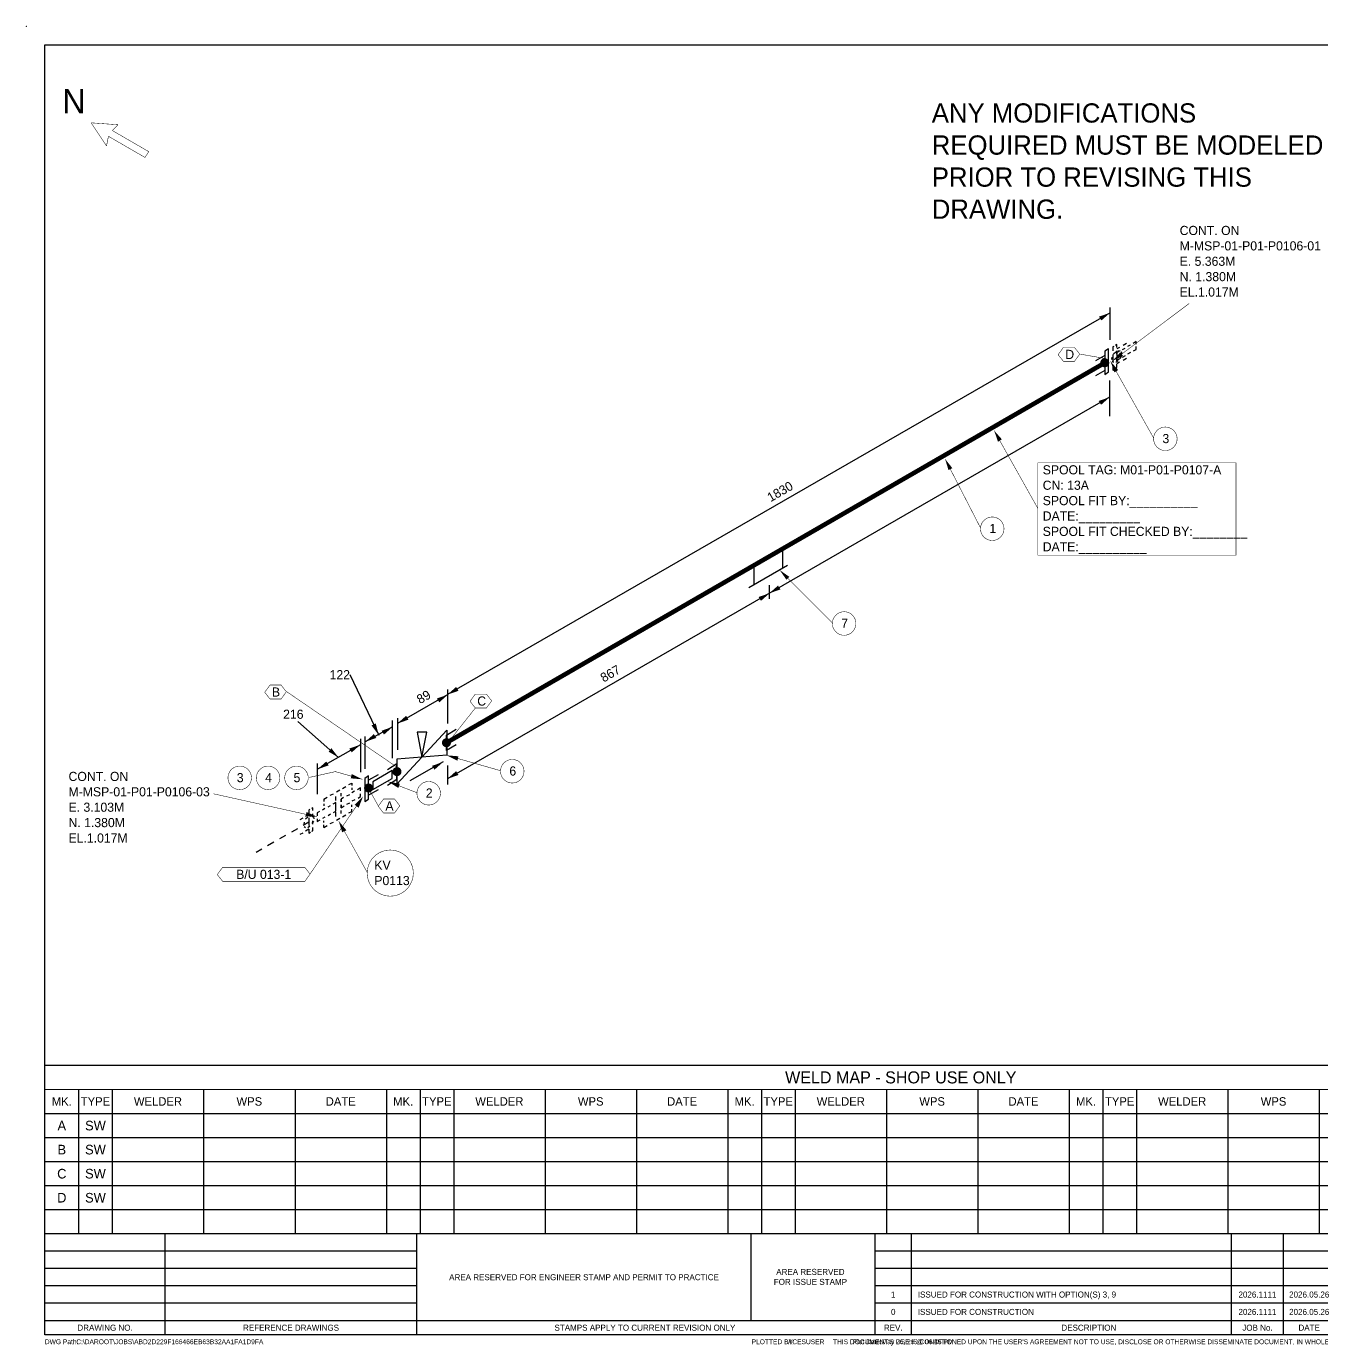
# Model space of a CAD drawing. Extents: x -4 to 435, y -3 to 272.
# Drawn here: x -3.9 to 265.5, y -2.3 to 272.1 of the extents above; entities that cross this region are included whole.
import ezdxf
from ezdxf.enums import TextEntityAlignment as Align

# ---------------------------------------------------------------- set-up
doc = ezdxf.new("R2010")
doc.units = 0
doc.header["$LTSCALE"] = 10
doc.layers.get('0').update_dxf_attribs({"lineweight": 0})
for name, color, linetype in [('BOM', 7, 'Continuous'), ('DIMENSION', 2, 'Continuous'), ('INTERNAL', 3, 'Continuous'), ('PIPE', 7, 'Continuous'), ('TEXT2', 40, 'Continuous'), ('Title Block', 255, 'Continuous'), ('TITLE BLOCK-TEXT', 12, 'Continuous'), ('WELDS', 7, 'Continuous')]:
    doc.layers.add(name, color=color, linetype=linetype)
doc.styles.add('framdcn', font='', dxfattribs={"height": 2.5})
doc.styles.add('HmNote', font='hm.shx')
doc.styles.add('Scovan Standard', font='', dxfattribs={"height": 2.5})
doc.styles.get("Standard").update_dxf_attribs({"font": ''})
doc.styles.get('framdcn').set_extended_font_data('Franklin Gothic Medium Cond')
doc.styles.get('Scovan Standard').set_extended_font_data('Franklin Gothic Medium Cond')
doc.styles.get('Standard').set_extended_font_data('Franklin Gothic Medium Cond')

# ---------------------------------------------------------------- blocks, each defined once
blk = doc.blocks.new('block1')
at = {"layer": 'TEXT2'}
blk.add_hatch(color=256, dxfattribs=at).paths.add_polyline_path([(0, 0), (-2.4, 0.1), (-2.2, 1)])
at = {"layer": 'TEXT2', "linetype": 'ByBlock', "const_width": 0.1, "flags": 128}
blk.add_lwpolyline([(-21.6, 4.8), (0, 0)], dxfattribs=at)
blk = doc.blocks.new('block2')
at = {"layer": 'TEXT2', "style": 'framdcn'}
for s, p in [('E. 3.103M', (0, 0)), ('N. 1.380M', (0, -3.2)), ('EL.1.017M', (0, -6.4))]:
    blk.add_text(s, height=1.9, dxfattribs=at).set_placement(p)
blk = doc.blocks.new('block3')
at = {"layer": 'TEXT2'}
blk.add_hatch(color=256, dxfattribs=at).paths.add_polyline_path([(0, 0), (1.6, -1.9), (0.7, -2.3)])
at = {"layer": 'TEXT2', "linetype": 'ByBlock', "const_width": 0.1, "flags": 128}
blk.add_lwpolyline([(6, -10.8), (0, 0)], dxfattribs=at)
blk = doc.blocks.new('block4')
at = {"layer": 'TEXT2', "style": 'framdcn'}
for s, p in [('KV', (0, 0)), ('P0113', (0, -3.2))]:
    blk.add_text(s, height=1.9, dxfattribs=at).set_placement(p)
blk = doc.blocks.new('block5')
at = {"layer": 'TEXT2'}
blk.add_hatch(color=256, dxfattribs=at).paths.add_polyline_path([(0, 0), (-2.4, 0.2), (-2.2, 1.1)])
at = {"layer": 'TEXT2', "linetype": 'ByBlock', "const_width": 0.1, "flags": 128}
blk.add_lwpolyline([(-5.6, 1.6), (0, 0)], dxfattribs=at)
blk = doc.blocks.new('block6')
at = {"layer": 'TEXT2'}
blk.add_hatch(color=256, dxfattribs=at).paths.add_polyline_path([(0, 0), (2.4, -0.4), (2.1, -1.3)])
at = {"layer": 'TEXT2', "linetype": 'ByBlock', "const_width": 0.1, "flags": 128}
blk.add_lwpolyline([(6, -2.3), (0, 0)], dxfattribs=at)
blk = doc.blocks.new('block7')
at = {"layer": 'TEXT2'}
blk.add_hatch(color=256, dxfattribs=at).paths.add_polyline_path([(0, 0), (2.4, -0.2), (2.2, -1.1)])
at = {"layer": 'TEXT2', "linetype": 'ByBlock', "const_width": 0.1, "flags": 128}
blk.add_lwpolyline([(11.2, -3.2), (0, 0)], dxfattribs=at)
blk = doc.blocks.new('block8')
at = {"layer": 'TEXT2'}
blk.add_hatch(color=256, dxfattribs=at).paths.add_polyline_path([(0, 0), (2, -1.4), (1.4, -2)])
at = {"layer": 'TEXT2', "linetype": 'ByBlock', "const_width": 0.1, "flags": 128}
blk.add_lwpolyline([(11, -11), (0, 0)], dxfattribs=at)
blk = doc.blocks.new('block9')
at = {"layer": 'TEXT2'}
blk.add_hatch(color=256, dxfattribs=at).paths.add_polyline_path([(0, 0), (1.5, -1.9), (0.7, -2.3)])
at = {"layer": 'TEXT2', "linetype": 'ByBlock', "const_width": 0.1, "flags": 128}
blk.add_lwpolyline([(7.4, -14.4), (0, 0)], dxfattribs=at)
blk = doc.blocks.new('block10')
at = {"layer": 'TEXT2'}
blk.add_hatch(color=256, dxfattribs=at).paths.add_polyline_path([(0, 0), (1.6, -1.8), (0.8, -2.3)])
at = {"layer": 'TEXT2', "linetype": 'ByBlock', "const_width": 0.1, "flags": 128}
blk.add_lwpolyline([(9.1, -16.2), (0, 0)], dxfattribs=at)
blk = doc.blocks.new('block12')
at = {"layer": 'TEXT2'}
blk.add_hatch(color=256, dxfattribs=at).paths.add_polyline_path([(0, 0), (1.6, -1.8), (0.8, -2.3)])
at = {"layer": 'TEXT2', "linetype": 'ByBlock', "const_width": 0.1, "flags": 128}
blk.add_lwpolyline([(9, -16), (0, 0)], dxfattribs=at)
blk = doc.blocks.new('block13')
at = {"layer": 'TEXT2'}
blk.add_hatch(color=256, dxfattribs=at).paths.add_polyline_path([(0, 0), (2.4, -0.1), (2.2, -1)])
at = {"layer": 'TEXT2', "linetype": 'ByBlock', "const_width": 0.1, "flags": 128}
blk.add_lwpolyline([(19.3, -4.8), (0, 0)], dxfattribs=at)
blk = doc.blocks.new('block14')
at = {"layer": 'TEXT2', "style": 'framdcn'}
for s, p in [('E. 5.363M', (0, 0)), ('N. 1.380M', (0, -3.2)), ('EL.1.017M', (0, -6.4))]:
    blk.add_text(s, height=1.9, dxfattribs=at).set_placement(p)
blk = doc.blocks.new('block15')
at = {"layer": 'PIPE', "flags": 128}
for points in [[(2.7, 5.5), (3.4, 5.8)], [(4, 6.2), (4.7, 6.6)], [(5, 5.3), (5, 5.9)], [(5.3, 6.9), (6, 7.3)], [(6.7, 5.6), (6.1, 5.3)], [(6.6, 7.7), (7.2, 8)], [(7.2, 8), (7.2, 7.5)], [(7.2, 7), (7.2, 6.6)], [(7.8, 6.3), (7.2, 6)], [(9, 7), (8.4, 6.6)], [(9, 6.4), (9, 7)], [(9, 5.2), (9, 5.8)], [(1.4, 4.7), (2.1, 5.1)], [(1.4, 4.7), (1.4, 4.2)], [(1.4, 3.7), (1.4, 3.3)], [(2.7, 3.3), (2.2, 3)], [(3.9, 4), (3.3, 3.6)], [(3.9, 4.4), (3.9, 5.2)], [(3.9, 3.4), (3.9, 4)], [(3.9, 2.8), (3.9, 3.6)], [(3.9, 2.2), (3.9, 2.8)], [(5.5, 5), (5, 4.7)], [(5, 4.1), (5, 4.7)], [(5, 4.7), (5, 4.1)], [(5, 2.9), (5, 3.5)], [(5, 3.5), (5, 2.9)], [(5, 2.9), (5.6, 3.3)], [(6.2, 3.6), (6.8, 3.9)], [(7.2, 3.1), (7.2, 3.5)], [(7.3, 4.3), (7.9, 4.6)], [(8.5, 4.9), (9, 5.2)], [(0.5, 2.1), (0, 1.8)], [(0, 1.8), (0, 1.2)], [(0, 0.6), (0, 0)], [(0, 0), (0.6, 0.4)], [(1.6, 2.7), (1.1, 2.4)], [(1.2, 0.7), (1.7, 1)], [(1.4, -0.2), (1.4, 0.2)], [(2.3, 1.3), (2.8, 1.6)], [(3.4, 1.9), (3.9, 2.2)], [(3.9, 1.1), (3.9, 2)], [(4, 0.3), (4.7, 0.7)], [(5, 1.7), (5, 2.3)], [(5.3, 1), (6, 1.4)], [(6.6, 1.8), (7.2, 2.1)], [(7.2, 2.1), (7.2, 2.6)], [(1.4, -1.2), (1.4, -0.7)], [(1.4, -1.2), (2.1, -0.8)], [(2.7, -0.4), (3.4, -0.1)]]:
    blk.add_lwpolyline(points, dxfattribs=at)
at = {"flags": 1}
for tag in ['Tag', 'UCI', 'Pipe Ref', 'Description', 'Key']:
    blk.add_attdef(tag, (0, 0), '', height=1, dxfattribs=at)
blk = doc.blocks.new('block16')
at = {"layer": 'PIPE', "linetype": 'ByBlock', "flags": 128}
for points in [[(0.8, 2.9), (0, 2.4)], [(2.8, 3.1), (0.8, 2)], [(0.8, -1.9), (0.8, 2.9)], [(0, 2.4), (0, 0)], [(0, 0), (0, -2.4)], [(2.8, 0), (0.8, -1.1)], [(0, -2.4), (0.8, -1.9)]]:
    blk.add_lwpolyline(points, dxfattribs=at)
at = {"flags": 1}
for tag in ['Tag', 'UCI', 'Pipe Ref', 'Description', 'Key']:
    blk.add_attdef(tag, (0, 0), '', height=1, dxfattribs=at)
blk = doc.blocks.new('block17')
at = {"layer": 'PIPE', "linetype": 'ByBlock', "flags": 128}
for points in [[(4, 3.1), (0, 0.8)], [(4, 1.5), (4, 3.1)], [(0, -0.8), (4, 1.5)], [(0, 0.8), (0, 0)], [(0, 0), (0, -0.8)]]:
    blk.add_lwpolyline(points, dxfattribs=at)
at = {"flags": 1}
for tag in ['Tag', 'UCI', 'Pipe Ref', 'Description', 'Key']:
    blk.add_attdef(tag, (0, 0), '', height=1, dxfattribs=at)
blk = doc.blocks.new('block18')
at = {"layer": 'PIPE', "linetype": 'ByBlock', "flags": 128}
for points in [[(12.3, 7.2), (14.3, 8.4)], [(2, -3), (12.4, 8.2)], [(6.2, 7.8), (7.2, 2.6)], [(8.2, 7.8), (6.2, 7.8)], [(7.2, 2.6), (8.2, 7.8)], [(12.3, 4), (12.3, 7.2)], [(12.4, 8.2), (12.4, 3)], [(12.4, 3), (2, 2.2)], [(14.3, 5.2), (12.3, 4)], [(2, 1.2), (0, 0)], [(2, 2.2), (2, -0.4)], [(2, -2), (2, 1.2)], [(0, -3.2), (2, -2)], [(2, -0.4), (2, -3)]]:
    blk.add_lwpolyline(points, dxfattribs=at)
at = {"flags": 1}
for tag in ['Tag', 'UCI', 'Pipe Ref', 'Description', 'Key']:
    blk.add_attdef(tag, (0, 0), '', height=1, dxfattribs=at)
blk = doc.blocks.new('block19')
at = {"layer": 'PIPE', "linetype": 'ByBlock', "const_width": 0.95, "flags": 128}
for points in [[(136.9, 79), (66.9, 38.6)], [(66.9, 38.6), (0, 0)]]:
    blk.add_lwpolyline(points, dxfattribs=at)
at = {"flags": 1}
for tag in ['Tag', 'UCI', 'Pipe Ref', 'Description', 'Key']:
    blk.add_attdef(tag, (0, 0), '', height=1, dxfattribs=at)
blk = doc.blocks.new('block20')
at = {"layer": 'PIPE', "linetype": 'ByBlock', "flags": 128}
for points in [[(-1, 3.5), (-1, -0.5)], [(-8, -4.6), (0, 0)], [(-7, 0), (-7, -4)]]:
    blk.add_lwpolyline(points, dxfattribs=at)
at = {"flags": 1}
for tag in ['Tag', 'UCI', 'Pipe Ref', 'Description', 'Key']:
    blk.add_attdef(tag, (0, 0), '', height=1, dxfattribs=at)
blk = doc.blocks.new('block21')
at = {"layer": 'PIPE', "linetype": 'ByBlock', "flags": 128}
for points in [[(0.8, 2.9), (0, 2.4)], [(0.8, -1.9), (0.8, 2.9)], [(0, 1.5), (-1.9, 0.4)], [(0, 2.4), (0, 0)], [(0, 0), (0, -2.4)], [(0, -1.6), (-1.9, -2.7)], [(0, -2.4), (0.8, -1.9)]]:
    blk.add_lwpolyline(points, dxfattribs=at)
at = {"flags": 1}
for tag in ['Tag', 'UCI', 'Pipe Ref', 'Description', 'Key']:
    blk.add_attdef(tag, (0, 0), '', height=1, dxfattribs=at)
blk = doc.blocks.new('block22')
at = {"layer": 'WELDS'}
h = blk.add_hatch(color=256, dxfattribs=at)
edge = h.paths.add_edge_path(flags=0)
edge.add_arc((0, 0), 0.95, 0, 360)
at = {"flags": 1}
for tag in ['Tag', 'UCI', 'Pipe Ref', 'Description', 'Key']:
    blk.add_attdef(tag, (0, 0), '', height=1, dxfattribs=at)
blk = doc.blocks.new('block23')
at = {"layer": 'WELDS'}
h = blk.add_hatch(color=256, dxfattribs=at)
edge = h.paths.add_edge_path(flags=0)
edge.add_arc((0, 0), 0.95, 0, 360)
at = {"flags": 1}
for tag in ['Tag', 'UCI', 'Pipe Ref', 'Description', 'Key']:
    blk.add_attdef(tag, (0, 0), '', height=1, dxfattribs=at)
blk = doc.blocks.new('block24')
at = {"layer": 'WELDS'}
h = blk.add_hatch(color=256, dxfattribs=at)
edge = h.paths.add_edge_path(flags=0)
edge.add_arc((0, 0), 0.95, 0, 360)
at = {"flags": 1}
for tag in ['Tag', 'UCI', 'Pipe Ref', 'Description', 'Key']:
    blk.add_attdef(tag, (0, 0), '', height=1, dxfattribs=at)
blk = doc.blocks.new('block25')
at = {"layer": 'WELDS'}
h = blk.add_hatch(color=256, dxfattribs=at)
edge = h.paths.add_edge_path(flags=0)
edge.add_arc((0, 0), 0.95, 0, 360)
at = {"flags": 1}
for tag in ['Tag', 'UCI', 'Pipe Ref', 'Description', 'Key']:
    blk.add_attdef(tag, (0, 0), '', height=1, dxfattribs=at)
blk = doc.blocks.new('tt-sv-iso-db')
at = {"lineweight": 0}
blk.add_line((-421.89, -217.17), (-65.94, -217.17), dxfattribs=at)
for p, q in [((-414.89, -217.17), (-414.89, -247.17)), ((-407.89, -217.17), (-407.89, -247.17)), ((-388.89, -217.17), (-388.89, -247.17)), ((-369.89, -217.17), (-369.89, -247.17)), ((-350.89, -217.17), (-350.89, -247.17)), ((-343.89, -217.17), (-343.89, -247.17)), ((-336.89, -217.17), (-336.89, -247.17)), ((-317.89, -217.17), (-317.89, -247.17)), ((-298.89, -217.17), (-298.89, -247.17)), ((-279.89, -217.17), (-279.89, -247.17)), ((-272.89, -217.17), (-272.89, -247.17)), ((-265.89, -217.17), (-265.89, -247.17)), ((-246.89, -217.17), (-246.89, -247.17)), ((-227.89, -217.17), (-227.89, -247.17)), ((-208.89, -217.17), (-208.89, -247.17)), ((-201.89, -217.17), (-201.89, -247.17)), ((-194.89, -217.17), (-194.89, -247.17)), ((-175.89, -217.17), (-175.89, -247.17)), ((-156.89, -217.17), (-156.89, -247.17)), ((-421.89, -222.17), (-65.94, -222.17)), ((-421.89, -227.17), (-65.94, -227.17)), ((-421.89, -232.17), (-65.94, -232.17)), ((-421.89, -237.17), (-65.94, -237.17)), ((-421.89, -242.17), (-65.94, -242.17))]:
    blk.add_line(p, q)
at = {"color": 255}
blk.add_lwpolyline([(0, -212.17), (-421.89, -212.17)], dxfattribs=at)
at = {"layer": 'BOM', "color": 3, "style": 'framdcn'}
blk.add_text('WELD MAP - SHOP USE ONLY', height=2.5, dxfattribs=at).set_placement((-243.91, -214.67), align=Align.MIDDLE_CENTER)
at = {"layer": 'BOM', "style": 'framdcn'}
for s, p in [('MK.', (-418.39, -219.67)), ('TYPE', (-411.39, -219.67)), ('WELDER', (-398.39, -219.67)), ('WPS', (-379.39, -219.67)), ('DATE', (-360.39, -219.67)), ('MK.', (-347.39, -219.67)), ('TYPE', (-340.39, -219.67)), ('WELDER', (-327.39, -219.67)), ('WPS', (-308.39, -219.67)), ('DATE', (-289.39, -219.67)), ('MK.', (-276.39, -219.67)), ('TYPE', (-269.39, -219.67)), ('WELDER', (-256.39, -219.67)), ('WPS', (-237.39, -219.67)), ('DATE', (-218.39, -219.67)), ('MK.', (-205.39, -219.67)), ('TYPE', (-198.39, -219.67)), ('WELDER', (-185.39, -219.67)), ('WPS', (-166.39, -219.67))]:
    blk.add_text(s, height=1.75, dxfattribs=at).set_placement(p, align=Align.MIDDLE_CENTER)
at = {"layer": 'DEFPOINTS', "color": 1, "insert": (-196.72, -12.14), "char_height": 4, "width": 81.4864, "attachment_point": 2, "style": 'HmNote'}
blk.add_mtext('\\pxql;ANY MODIFICATIONS REQUIRED MUST BE MODELED PRIOR TO REVISING THIS DRAWING.', dxfattribs=at)
at = {"layer": 'TITLE BLOCK-TEXT', "color": 210, "style": 'Scovan Standard'}
for tag, p in [('CN', (-57.69, -221.76)), ('MOD_NO', (-41.21, -221.76)), ('INSULATION', (-49.45, -229.02)), ('PAINT', (-16.49, -229.02)), ('LN', (-32.97, -236.28)), ('CLIENTDWGNO', (-32.97, -243.54))]:
    blk.add_attdef(tag, text='', height=2, dxfattribs=at).set_placement(p, align=Align.MIDDLE_CENTER)
at = {"layer": 'TITLE BLOCK-TEXT', "color": 210, "lineweight": 30, "flags": 104}
blk.add_attdef('WPS', text='', height=2, dxfattribs=at).set_placement((-16.43, -221.76), align=Align.MIDDLE_CENTER)
blk = doc.blocks.new('PADX-TBD')
blk.add_point((-7.73, 544.1))
at = {"layer": 'DEFPOINTS', "color": 9}
blk.add_line((293.73, 5.9), (293.73, 42.04), dxfattribs=at)
at = {"layer": 'Title Block', "color": 255}
for p, q in [((0, 536.37), (843.77, 536.37)), ((0, 0), (0, 536.37)), ((843.77, 42.04), (0, 42.04)), ((154.7, 0), (154.7, 42.04)), ((345.33, 0), (345.33, 42.04)), ((0, 5.9), (574.82, 5.9)), ((843.77, 0), (0, 0))]:
    blk.add_line(p, q, dxfattribs=at)
at = {"layer": 'Title Block', "color": 9}
for p, q in [((50, 0), (50, 42.04)), ((360.35, 0), (360.35, 42.04)), ((493.57, 0), (493.57, 42.04)), ((515.08, 0), (515.08, 42.04)), ((154.7, 34.81), (0, 34.81)), ((574.82, 34.81), (345.33, 34.81)), ((154.7, 27.58), (0, 27.58)), ((574.82, 27.58), (345.33, 27.58)), ((154.7, 20.35), (0, 20.35)), ((574.82, 20.35), (345.33, 20.35)), ((154.7, 13.13), (0, 13.13)), ((574.82, 13.13), (345.33, 13.13))]:
    blk.add_line(p, q, dxfattribs=at)
at = {"layer": 'DEFPOINTS', "color": 9, "style": 'Scovan Standard'}
blk.add_text('AREA RESERVED FOR ENGINEER STAMP AND PERMIT TO PRACTICE', height=2.5, dxfattribs=at).set_placement((224.21, 23.95), align=Align.MIDDLE_CENTER)
at = {"layer": 'DEFPOINTS', "color": 9, "insert": (336.43, 27.42), "char_height": 2.5, "attachment_point": 3, "style": 'Scovan Standard'}
blk.add_mtext_dynamic_manual_height_columns('\\pxqc;AREA RESERVED FOR ISSUE STAMP', width=36.1208, gutter_width=12.5, heights=[0], dxfattribs=at)
at = {"layer": 'TITLE BLOCK-TEXT', "color": 7, "style": 'Scovan Standard'}
for s, p in [('DRAWING NO.', (25, 2.95)), ('REFERENCE DRAWINGS', (102.35, 2.95)), ('REV.', (352.84, 2.95)), ('DESCRIPTION', (434.19, 2.95)), ('JOB No.', (504.32, 2.95)), ('DATE', (525.83, 2.95))]:
    blk.add_text(s, height=2.5, dxfattribs=at).set_placement(p, align=Align.MIDDLE)
blk.add_text('STAMPS APPLY TO CURRENT REVISION ONLY ', height=2.5, dxfattribs=at).set_placement((250.01, 2.95), align=Align.MIDDLE_CENTER)
at = {"layer": 'TITLE BLOCK-TEXT', "color": 12, "style": 'Scovan Standard'}
for s, p in [('DWG Path:', (-0.06, -2.9)), ('PLOTTED BY:', (293.91, -2.9)), ('Plot Date:', (335.98, -2.9))]:
    blk.add_text(s, height=2, dxfattribs=at).set_placement(p, align=Align.MIDDLE_LEFT)
blk.add_text("THIS DOCUMENT'S USE IS CONDITIONED UPON THE USER'S AGREEMENT NOT TO USE, DISCLOSE OR OTHERWISE DISSEMINATE DOCUMENT, IN WHOLE OR IN PART, FOR ANY PURPOSE EXCEPT AS SPECIFICALLY INTENDED BY SCOVAN INC. ANY PRINTED VERSION OF THIS DOCUMENT IS A COPY AND IS NOT A REPRESENTATION OF THE ORIGINALLY AUTHENTICATED DOCUMENT.", height=2, dxfattribs=at).set_placement((843.77, -2.9), align=Align.MIDDLE_RIGHT)
at = {"layer": 'TITLE BLOCK-TEXT', "color": 12, "style": 'Scovan Standard', "flags": 8}
for tag, p in [('REF_5', (25, 38.42)), ('REV_5', (352.84, 38.42)), ('PROJECT5', (504.32, 38.42)), ('DATE5', (525.83, 38.42)), ('BY5', (542.96, 38.42)), ('CHK5', (555.71, 38.42)), ('PE5', (568.45, 38.42)), ('REF_4', (25, 31.19)), ('REV_4', (352.84, 31.19)), ('PROJECT4', (504.32, 31.19)), ('DATE4', (525.83, 31.19)), ('BY4', (542.96, 31.19)), ('CHK4', (555.71, 31.19)), ('PE4', (568.45, 31.19)), ('REF_3', (25, 23.97)), ('REV_3', (352.84, 23.97)), ('PROJECT3', (504.32, 23.97)), ('DATE3', (525.83, 23.97)), ('BY3', (542.96, 23.97)), ('CHK3', (555.71, 23.97)), ('PE3', (568.45, 23.97)), ('REF_2', (25, 16.74)), ('REV_2', (352.84, 16.74)), ('PROJECT2', (504.32, 16.74)), ('DATE2', (525.83, 16.74)), ('BY2', (542.96, 16.74)), ('CHK2', (555.71, 16.74)), ('PE2', (568.45, 16.74)), ('REF_1', (25, 9.51)), ('REV_1', (352.84, 9.51)), ('PROJECT1', (504.32, 9.51)), ('DATE1', (525.83, 9.51)), ('BY1', (542.96, 9.51)), ('CHK1', (555.71, 9.51)), ('PE1', (568.45, 9.51))]:
    blk.add_attdef(tag, text='', height=2.5, dxfattribs=at).set_placement(p, align=Align.MIDDLE_CENTER)
for tag, height, p in [('REF_5_DESC', 2.5, (52.27, 38.42)), ('REV_5_DESC', 2.5, (363.04, 38.42)), ('REF_4_DESC', 2.5, (52.27, 31.19)), ('REV_4_DESC', 2.5, (363.04, 31.19)), ('REF_3_DESC', 2.5, (52.27, 23.97)), ('REV_3_DESC', 2.5, (363.04, 23.97)), ('REF_2_DESC', 2.5, (52.27, 16.74)), ('REV_2_DESC', 2.5, (363.04, 16.74)), ('REF_1_DESC', 2.5, (52.27, 9.51)), ('REV_1_DESC', 2.5, (363.04, 9.51)), ('PATH', 2, (13, -2.9)), ('USER_PLOTTED', 2, (309, -2.9)), ('PLOT_DATE', 2, (348, -2.9))]:
    blk.add_attdef(tag, text='', height=height, dxfattribs=at).set_placement(p, align=Align.MIDDLE_LEFT)
at = {"layer": 'TITLE BLOCK-TEXT', "color": 12, "style": 'Scovan Standard'}
for tag, p in [('TITLE1', (747.45, 37.28)), ('LSD', (747.45, 31.28)), ('TITLE2', (747.45, 25.28)), ('TITLE3', (747.45, 19.28)), ('CLIENTDRAWINGNO', (686.57, 5.99)), ('RN', (838.5, 5.99))]:
    blk.add_attdef(tag, text='', height=4, dxfattribs=at).set_placement(p, align=Align.MIDDLE_CENTER)
at = {"layer": 'TITLE BLOCK-TEXT', "color": 210, "style": 'Scovan Standard', "flags": 8}
blk.add_attdef('DWGNO', text='', height=4, dxfattribs=at).set_placement((777.51, 5.99), align=Align.MIDDLE_CENTER)

msp = doc.modelspace()

# ---------------------------------------------------------------- hatches: boundary and pattern name
at = {"layer": 'DIMENSION'}
for points in [[(221.5, 212.5), (219.7, 210.9), (219.2, 211.7)], [(221.43, 194.96), (219.63, 193.36), (219.13, 194.16)], [(150.7, 154.2), (148.9, 152.6), (148.4, 153.4)], [(150.65, 154.18), (152.45, 155.78), (152.95, 154.98)], [(83.7, 133.1), (85.5, 134.7), (86, 133.9)], [(83.8, 133.1), (82, 131.5), (81.5, 132.3)], [(69.4, 124.7), (67.9, 126.7), (68.8, 127.1)], [(72.3, 126.4), (70.5, 124.8), (70, 125.6)], [(73.3, 127.1), (75.1, 128.7), (75.6, 127.9)], [(66.6, 123.3), (68.4, 124.9), (68.9, 124.1)], [(61.06, 120.02), (58.99, 121.25), (59.56, 121.97)], [(65.6, 122.7), (63.8, 121.1), (63.3, 121.9)], [(56.7, 117.6), (58.5, 119.2), (59, 118.4)], [(83.7, 115.6), (85.5, 117.2), (86, 116.4)]]:
    msp.add_hatch(color=256, dxfattribs=at).paths.add_polyline_path(points)
at = {"layer": 'INTERNAL'}
msp.add_hatch(color=256, dxfattribs=at).paths.add_polyline_path([(66.13, 111.89), (65.23, 109.59), (64.43, 110.19)])
at = {"layer": 'TEXT2'}
msp.add_hatch(color=256, dxfattribs=at).paths.add_polyline_path([(82.8, 119.1), (81, 117.5), (80.5, 118.3)])

# ---------------------------------------------------------------- linework, layer by layer
at = {"layer": 'DIMENSION', "linetype": 'ByBlock', "flags": 128}
for points in [[(221.5, 212.5), (83.7, 133.1)], [(221.5, 206.9), (221.5, 213.6)], [(221.4, 198.4), (221.4, 190.98)], [(221.4, 194.93), (83.7, 115.6)], [(150.6, 155.9), (150.6, 153)], [(63.4, 137.3), (69.4, 124.7)], [(83.8, 133.1), (73.3, 127.1)], [(83.8, 127.1), (83.8, 134.2)], [(52.59, 127.53), (61.06, 120.02)], [(72.3, 126.4), (66.6, 123.3)], [(72.3, 119.9), (72.3, 127.7)], [(73.4, 121.6), (73.4, 128.2)], [(65.7, 117), (65.7, 123.9)], [(66.6, 117.7), (66.6, 124.4)], [(65.6, 122.7), (56.7, 117.6)], [(56.7, 112.4), (56.7, 118.8)], [(83.7, 118.4), (83.7, 114.4)]]:
    msp.add_lwpolyline(points, dxfattribs=at)
at = {"layer": 'INTERNAL', "linetype": 'ByBlock', "const_width": 0.1, "flags": 128}
msp.add_lwpolyline([(55.13, 95.81), (65.93, 111.63)], dxfattribs=at)
msp.add_lwpolyline([(36.94, 94.29), (35.84, 95.69), (36.94, 97.19), (54.04, 97.19), (55.14, 95.79), (54.04, 94.29)], close=True, dxfattribs=at)
at = {"layer": 'PIPE', "linetype": 'ByBlock', "flags": 128}
for points in [[(222.9, 205.9), (222.6, 205.7)], [(222.9, 205.3), (222.9, 205.9)], [(224.9, 206.1), (224.2, 205.7)], [(225.7, 205.8), (225.1, 205.5)], [(226.9, 206.5), (226.3, 206.1)], [(226.9, 206), (226.9, 206.5)], [(221.9, 203.3), (221.8, 202.8)], [(222.3, 205.5), (222.1, 205.4)], [(222.1, 205.4), (222.1, 204.6)], [(222.1, 203.8), (222.1, 203)], [(222.1, 203), (222.1, 202.2)], [(222.7, 204.3), (222.2, 203.9)], [(223.5, 205.3), (222.9, 205)], [(222.9, 203.9), (222.9, 204.6)], [(223.4, 204.5), (222.9, 204.2)], [(222.9, 204.2), (222.9, 203.4)], [(222.9, 203.4), (222.9, 202.6)], [(222.9, 202.5), (222.9, 203.2)], [(222.9, 202.6), (223.5, 203)], [(223.6, 204.6), (223.1, 204.5)], [(223.6, 203), (223.9, 203.5)], [(224, 204), (223.9, 204.4)], [(224.6, 205.1), (224, 204.8)], [(224.1, 203.3), (224.7, 203.6)], [(224.9, 203), (224.2, 202.6)], [(225.2, 204), (225.8, 204.3)], [(226.4, 204.6), (226.9, 204.9)], [(226.9, 204.9), (226.9, 205.5)], [(221.9, 202.4), (222.2, 202.2)], [(222.1, 201.4), (222.1, 200.6)], [(222.1, 200.6), (222.4, 200.8)], [(222.7, 202.2), (223.1, 202.5)], [(222.7, 201), (222.9, 201.1)], [(223.5, 202.2), (222.9, 201.9)], [(222.9, 201.1), (222.9, 201.8)], [(53.6, 107.4), (53, 107.1)], [(54.9, 108.2), (54.2, 107.8)], [(54.7, 107.6), (54.2, 107.2)], [(55.1, 109.2), (54.9, 109.1)], [(54.9, 109.1), (54.9, 108.3)], [(54.9, 107.5), (54.9, 106.7)], [(55.6, 107.9), (55.1, 107.8)], [(55.7, 109.6), (55.4, 109.4)], [(55.7, 109), (55.7, 109.6)], [(55.7, 107.6), (55.7, 108.3)], [(56, 107.3), (55.9, 107.7)], [(52.5, 105.2), (51.3, 104.5)], [(53.6, 104.3), (53, 104)], [(54.9, 106.6), (53.7, 105.9)], [(53.9, 106.6), (53.8, 106.1)], [(53.9, 105.7), (54.2, 105.5)], [(54.9, 105.1), (54.2, 104.7)], [(54.7, 105.5), (55.1, 105.8)], [(54.9, 106.7), (54.9, 105.9)], [(54.9, 105.1), (54.9, 104.3)], [(54.9, 104.3), (55.2, 104.5)], [(55.5, 104.7), (55.7, 104.8)], [(55.6, 106.3), (55.9, 106.8)], [(55.7, 106.2), (55.7, 106.9)], [(55.7, 104.8), (55.7, 105.5)], [(47.6, 102.4), (46.3, 101.7)], [(50, 103.8), (48.8, 103.1)], [(45.1, 101), (43.9, 100.3)]]:
    msp.add_lwpolyline(points, dxfattribs=at)
at = {"layer": 'TEXT2', "linetype": 'ByBlock', "const_width": 0.1, "flags": 128}
for points in [[(12.8, 247.2), (9.6, 252)], [(9.6, 252), (15.2, 251.6)], [(15.2, 251.6), (14, 250.4)], [(14, 250.4), (21.6, 246)], [(13.2, 249.2), (12.8, 247.2)], [(20.8, 244.8), (13.2, 249.2)], [(21.6, 246), (20.8, 244.8)], [(215.3, 203.9), (220.5, 203)], [(50.3, 133.7), (73.1, 118.1)], [(89.5, 130.32), (83.7, 123)], [(55, 115.9), (60.4, 117.1)], [(69.3, 110), (67.3, 113.6)]]:
    msp.add_lwpolyline(points, dxfattribs=at)
at = {"layer": 'TEXT2', "color": 20, "linetype": 'ByBlock', "const_width": 0.1, "flags": 128}
for points in [[(211.8, 202.4), (210.7, 203.8), (211.8, 205.3), (214.1, 205.3), (215.2, 203.9), (214.1, 202.4)], [(46.8, 132.2), (45.7, 133.6), (46.8, 135.1), (49.1, 135.1), (50.2, 133.7), (49.1, 132.2)], [(89.5, 130.32), (88.4, 131.72), (89.5, 133.22), (91.8, 133.22), (92.9, 131.82), (91.8, 130.32)], [(70.4, 108.5), (69.3, 109.9), (70.4, 111.4), (72.7, 111.4), (73.8, 110), (72.7, 108.5)]]:
    msp.add_lwpolyline(points, close=True, dxfattribs=at)
at = {"layer": 'TEXT2', "linetype": 'ByBlock', "const_width": 0.1, "flags": 128}
for points in [[(235.41, 185.87), (235.3, 185.46), (235.12, 185.07), (234.88, 184.73), (234.57, 184.42), (234.22, 184.18), (233.84, 184), (233.43, 183.89), (233, 183.85), (232.57, 183.89), (232.16, 184), (231.78, 184.18), (231.43, 184.42), (231.12, 184.73), (230.88, 185.07), (230.7, 185.46), (230.59, 185.87), (230.55, 186.3), (230.59, 186.73), (230.7, 187.14), (230.88, 187.53), (231.12, 187.87), (231.43, 188.18), (231.78, 188.42), (232.16, 188.6), (232.57, 188.71), (233, 188.75), (233.43, 188.71), (233.84, 188.6), (234.22, 188.42), (234.57, 188.18), (234.88, 187.87), (235.12, 187.53), (235.3, 187.14), (235.41, 186.73), (235.45, 186.3)], [(206.5, 162.1), (206.5, 181.3), (247.7, 181.3), (247.7, 162.1)], [(199.41, 167.17), (199.3, 166.76), (199.12, 166.38), (198.88, 166.03), (198.57, 165.72), (198.22, 165.48), (197.84, 165.3), (197.43, 165.19), (197, 165.15), (196.57, 165.19), (196.16, 165.3), (195.78, 165.48), (195.43, 165.72), (195.12, 166.03), (194.88, 166.38), (194.7, 166.76), (194.59, 167.17), (194.55, 167.6), (194.59, 168.03), (194.7, 168.44), (194.88, 168.82), (195.12, 169.17), (195.43, 169.48), (195.78, 169.72), (196.16, 169.9), (196.57, 170.01), (197, 170.05), (197.43, 170.01), (197.84, 169.9), (198.22, 169.72), (198.57, 169.48), (198.88, 169.17), (199.12, 168.82), (199.3, 168.44), (199.41, 168.03), (199.45, 167.6)], [(168.61, 147.47), (168.5, 147.06), (168.32, 146.67), (168.08, 146.32), (167.78, 146.02), (167.43, 145.78), (167.04, 145.6), (166.63, 145.48), (166.2, 145.45), (165.78, 145.48), (165.36, 145.6), (164.98, 145.78), (164.63, 146.02), (164.32, 146.32), (164.08, 146.67), (163.9, 147.06), (163.79, 147.47), (163.75, 147.9), (163.79, 148.32), (163.9, 148.74), (164.08, 149.12), (164.32, 149.47), (164.63, 149.77), (164.98, 150.02), (165.36, 150.2), (165.78, 150.31), (166.2, 150.35), (166.63, 150.31), (167.04, 150.2), (167.43, 150.02), (167.78, 149.77), (168.08, 149.47), (168.32, 149.12), (168.5, 148.74), (168.61, 148.32), (168.65, 147.9)], [(42.91, 115.37), (42.8, 114.96), (42.62, 114.58), (42.38, 114.23), (42.07, 113.92), (41.73, 113.68), (41.34, 113.5), (40.93, 113.39), (40.5, 113.35), (40.07, 113.39), (39.66, 113.5), (39.27, 113.68), (38.93, 113.92), (38.62, 114.23), (38.38, 114.58), (38.2, 114.96), (38.09, 115.37), (38.05, 115.8), (38.09, 116.23), (38.2, 116.64), (38.38, 117.03), (38.62, 117.37), (38.93, 117.68), (39.27, 117.92), (39.66, 118.1), (40.07, 118.21), (40.5, 118.25), (40.93, 118.21), (41.34, 118.1), (41.73, 117.92), (42.07, 117.68), (42.38, 117.37), (42.62, 117.03), (42.8, 116.64), (42.91, 116.23), (42.95, 115.8)], [(48.81, 115.37), (48.7, 114.96), (48.52, 114.58), (48.28, 114.23), (47.97, 113.92), (47.62, 113.68), (47.24, 113.5), (46.83, 113.39), (46.4, 113.35), (45.97, 113.39), (45.56, 113.5), (45.17, 113.68), (44.83, 113.92), (44.52, 114.23), (44.28, 114.58), (44.1, 114.96), (43.99, 115.37), (43.95, 115.8), (43.99, 116.23), (44.1, 116.64), (44.28, 117.03), (44.52, 117.37), (44.83, 117.68), (45.17, 117.92), (45.56, 118.1), (45.97, 118.21), (46.4, 118.25), (46.83, 118.21), (47.24, 118.1), (47.62, 117.92), (47.97, 117.68), (48.28, 117.37), (48.52, 117.03), (48.7, 116.64), (48.81, 116.23), (48.85, 115.8)], [(54.71, 115.37), (54.6, 114.96), (54.42, 114.58), (54.18, 114.23), (53.87, 113.92), (53.52, 113.68), (53.14, 113.5), (52.73, 113.39), (52.3, 113.35), (51.87, 113.39), (51.46, 113.5), (51.08, 113.68), (50.73, 113.92), (50.42, 114.23), (50.18, 114.58), (50, 114.96), (49.89, 115.37), (49.85, 115.8), (49.89, 116.23), (50, 116.64), (50.18, 117.03), (50.42, 117.37), (50.73, 117.68), (51.08, 117.92), (51.46, 118.1), (51.87, 118.21), (52.3, 118.25), (52.73, 118.21), (53.14, 118.1), (53.52, 117.92), (53.87, 117.68), (54.18, 117.37), (54.42, 117.03), (54.6, 116.64), (54.71, 116.23), (54.75, 115.8)], [(99.59, 116.75), (99.48, 116.34), (99.3, 115.95), (99.06, 115.6), (98.75, 115.3), (98.4, 115.05), (98.02, 114.87), (97.6, 114.76), (97.18, 114.73), (96.75, 114.76), (96.34, 114.87), (95.95, 115.05), (95.6, 115.3), (95.3, 115.6), (95.06, 115.95), (94.88, 116.34), (94.77, 116.75), (94.73, 117.18), (94.77, 117.6), (94.88, 118.01), (95.06, 118.4), (95.3, 118.75), (95.6, 119.05), (95.95, 119.3), (96.34, 119.48), (96.75, 119.59), (97.18, 119.63), (97.6, 119.59), (98.02, 119.48), (98.4, 119.3), (98.75, 119.05), (99.06, 118.75), (99.3, 118.4), (99.48, 118.01), (99.59, 117.6), (99.63, 117.18)], [(82.21, 112.17), (82.1, 111.76), (81.92, 111.38), (81.68, 111.03), (81.37, 110.72), (81.03, 110.48), (80.64, 110.3), (80.23, 110.19), (79.8, 110.15), (79.37, 110.19), (78.96, 110.3), (78.58, 110.48), (78.23, 110.72), (77.92, 111.03), (77.68, 111.38), (77.5, 111.76), (77.39, 112.17), (77.35, 112.6), (77.39, 113.03), (77.5, 113.44), (77.68, 113.83), (77.92, 114.17), (78.23, 114.48), (78.58, 114.72), (78.96, 114.9), (79.37, 115.01), (79.8, 115.05), (80.23, 115.01), (80.64, 114.9), (81.03, 114.72), (81.37, 114.48), (81.68, 114.17), (81.92, 113.83), (82.1, 113.44), (82.21, 113.03), (82.25, 112.6)], [(76.53, 95.17), (76.31, 94.36), (75.96, 93.6), (75.48, 92.91), (74.89, 92.32), (74.2, 91.84), (73.44, 91.49), (72.63, 91.27), (71.8, 91.2), (70.97, 91.27), (70.16, 91.49), (69.4, 91.84), (68.71, 92.32), (68.12, 92.91), (67.64, 93.6), (67.29, 94.36), (67.07, 95.17), (67, 96), (67.07, 96.83), (67.29, 97.64), (67.64, 98.4), (68.12, 99.09), (68.71, 99.68), (69.4, 100.16), (70.16, 100.51), (70.97, 100.73), (71.8, 100.8), (72.63, 100.73), (73.44, 100.51), (74.2, 100.16), (74.89, 99.68), (75.48, 99.09), (75.96, 98.4), (76.31, 97.64), (76.53, 96.83), (76.6, 96)]]:
    msp.add_lwpolyline(points, close=True, dxfattribs=at)
at = {"layer": 'TEXT2', "flags": 128}
msp.add_lwpolyline([(82.8, 119.1), (75.9, 115.16)], dxfattribs=at)

# ---------------------------------------------------------------- block references
ref = msp.add_blockref('PADX-TBD', (0, 0), dxfattribs=dict(xscale=0.5, yscale=0.5, zscale=0.5))
ref.add_attrib('REV_1', '0', dxfattribs={"layer": 'TITLE BLOCK-TEXT', "color": 12, "height": 1.25, "style": 'Scovan Standard'}).set_placement((176.42, 4.76), align=Align.MIDDLE_CENTER)
ref.add_attrib('REV_1_DESC', 'ISSUED FOR CONSTRUCTION', dxfattribs={"layer": 'TITLE BLOCK-TEXT', "color": 12, "height": 1.25, "style": 'Scovan Standard'}).set_placement((181.52, 4.76), align=Align.MIDDLE_LEFT)
ref.add_attrib('PROJECT1', '2026.1111', dxfattribs={"layer": 'TITLE BLOCK-TEXT', "color": 12, "height": 1.25, "style": 'Scovan Standard'}).set_placement((252.16, 4.76), align=Align.MIDDLE_CENTER)
ref.add_attrib('DATE1', '2026.05.26', dxfattribs={"layer": 'TITLE BLOCK-TEXT', "color": 12, "height": 1.25, "style": 'Scovan Standard'}).set_placement((262.92, 4.76), align=Align.MIDDLE_CENTER)
ref.add_attrib('REV_2', '1', dxfattribs={"layer": 'TITLE BLOCK-TEXT', "color": 12, "height": 1.25, "style": 'Scovan Standard'}).set_placement((176.42, 8.37), align=Align.MIDDLE_CENTER)
ref.add_attrib('REV_2_DESC', 'ISSUED FOR CONSTRUCTION WITH OPTION(S) 3, 9', dxfattribs={"layer": 'TITLE BLOCK-TEXT', "color": 12, "height": 1.25, "style": 'Scovan Standard'}).set_placement((181.52, 8.37), align=Align.MIDDLE_LEFT)
ref.add_attrib('PROJECT2', '2026.1111', dxfattribs={"layer": 'TITLE BLOCK-TEXT', "color": 12, "height": 1.25, "style": 'Scovan Standard'}).set_placement((252.16, 8.37), align=Align.MIDDLE_CENTER)
ref.add_attrib('DATE2', '2026.05.26', dxfattribs={"layer": 'TITLE BLOCK-TEXT', "color": 12, "height": 1.25, "style": 'Scovan Standard'}).set_placement((262.92, 8.37), align=Align.MIDDLE_CENTER)
ref.add_attrib('PATH', 'C:\\DAROOT\\JOBS\\ABD2D229F166466EB63B32AA1FA1D9FA', dxfattribs={"layer": 'TITLE BLOCK-TEXT', "color": 12, "height": 1, "style": 'Scovan Standard'}).set_placement((6.5, -1.45), align=Align.MIDDLE_LEFT)
ref.add_attrib('USER_PLOTTED', 'ACESUSER', dxfattribs={"layer": 'TITLE BLOCK-TEXT', "color": 12, "height": 1, "style": 'Scovan Standard'}).set_placement((154.5, -1.45), align=Align.MIDDLE_LEFT)
ref.add_attrib('PLOT_DATE', 'May 26, 26 @ 06:45 PM', dxfattribs={"layer": 'TITLE BLOCK-TEXT', "color": 12, "height": 1, "style": 'Scovan Standard'}).set_placement((174, -1.45), align=Align.MIDDLE_LEFT)
at = {"layer": 'BOM'}
msp.add_blockref('tt-sv-iso-db', (421.89, 268.19), dxfattribs=at)
at = {"layer": 'PIPE'}
for name, p in [('block21', (220.4, 202.1)), ('block19', (83.5, 123.1)), ('block20', (154.4, 160)), ('block18', (71.2, 117.5)), ('block16', (66.5, 113.3)), ('block17', (68.2, 114.2)), ('block15', (56.6, 106.7))]:
    msp.add_blockref(name, p, dxfattribs=at)
at = {"layer": 'TEXT2'}
for name, p in [('block14', (235.98, 222.27)), ('block12', (221.6, 202.4)), ('block10', (197.4, 188)), ('block9', (187.2, 182.1)), ('block8', (152.8, 159)), ('block7', (83.58, 120.48)), ('block5', (66, 115.5)), ('block1', (56.6, 107.7)), ('block6', (71.4, 115)), ('block2', (4.9, 108.75)), ('block3', (61.1, 106.8)), ('block4', (68.5, 96.7))]:
    msp.add_blockref(name, p, dxfattribs=at)
at = {"layer": 'TEXT2', "rotation": 50.81434313655493}
msp.add_blockref('block13', (222.03, 202.49), dxfattribs=at)
at = {"layer": 'WELDS'}
for name, p in [('block25', (220.4, 202.1)), ('block24', (83.5, 123.1)), ('block23', (73.2, 117.1)), ('block22', (67.3, 113.7))]:
    msp.add_blockref(name, p, dxfattribs=at)

# ---------------------------------------------------------------- texts
at = {"layer": 'BOM', "color": 0, "style": 'framdcn'}
for s, p in [('A', (3.5, 42.5)), ('SW', (10.5, 42.5)), ('B', (3.5, 37.5)), ('SW', (10.5, 37.5)), ('C', (3.5, 32.5)), ('SW', (10.5, 32.5)), ('D', (3.5, 27.5)), ('SW', (10.5, 27.5))]:
    msp.add_text(s, height=2, dxfattribs=at).set_placement(p, align=Align.CENTER)
at = {"layer": 'DIMENSION', "style": 'framdcn'}
for s, p in [('1830', (150.9, 173.1)), ('867', (116.2, 135.6)), ('89', (78, 131.1))]:
    msp.add_text(s, height=1.9, rotation=30, dxfattribs=at).set_placement(p)
for s, p in [('122', (59.2, 136.3)), ('216', (49.53, 128.08))]:
    msp.add_text(s, height=1.9, dxfattribs=at).set_placement(p)
at = {"layer": 'INTERNAL', "style": 'framdcn'}
msp.add_text('B/U 013-1', height=1.9, dxfattribs=at).set_placement((45.49, 95.74), align=Align.MIDDLE_CENTER)
at = {"layer": 'TEXT2', "style": 'framdcn'}
for s, height, p in [('N', 5, (3.6, 254)), ('CONT. ON', 1.9, (235.98, 228.67)), ('M-MSP-01-P01-P0106-01', 1.9, (235.98, 225.47)), ('D', 1.9, (212.2, 202.9)), ('3', 1.9, (232.4, 185.4)), ('SPOOL TAG: M01-P01-P0107-A', 1.9, (207.5, 178.9)), ('CN: 13A', 1.9, (207.5, 175.7)), ('SPOOL FIT BY:__________', 1.9, (207.5, 172.5)), ('DATE:_________', 1.9, (207.5, 169.3)), ('1', 1.9, (196.4, 166.7)), ('SPOOL FIT CHECKED BY:________', 1.9, (207.5, 166.1)), ('DATE:__________', 1.9, (207.5, 162.9)), ('7', 1.9, (165.6, 147)), ('B', 1.9, (47.2, 132.7)), ('C', 1.9, (89.9, 130.82)), ('6', 1.9, (96.58, 116.28)), ('CONT. ON', 1.9, (4.9, 115.15)), ('3', 1.9, (39.9, 114.9)), ('4', 1.9, (45.8, 114.9)), ('5', 1.9, (51.7, 114.9)), ('M-MSP-01-P01-P0106-03', 1.9, (4.9, 111.95)), ('2', 1.9, (79.2, 111.7)), ('A', 1.9, (70.8, 109))]:
    msp.add_text(s, height=height, dxfattribs=at).set_placement(p)

doc.saveas('drawing.dxf')
